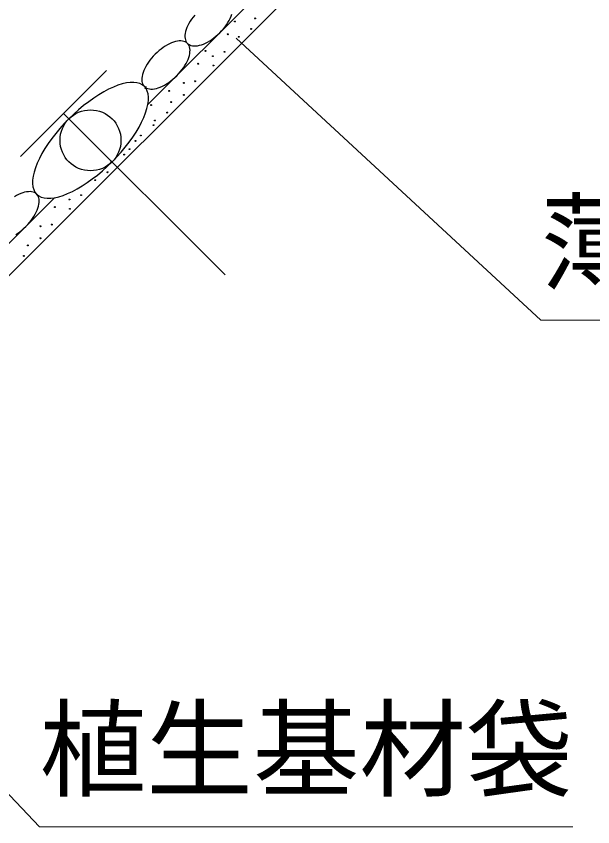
# Model space of a CAD drawing. Units: millimetres, scale not verified. Extents: x 200 to 8204, y 200 to 5825.
# Drawn here: x 2217 to 2595, y 2526 to 3058 of the extents above; entities that cross this region are included whole.
import ezdxf
from ezdxf.enums import TextEntityAlignment as Align

# ---------------------------------------------------------------- set-up
doc = ezdxf.new("R2010")
doc.units = ezdxf.units.MM
doc.header["$LTSCALE"] = 20
for name, color, linetype, lineweight in [('C-STR', 7, 'Continuous', 25), ('C-STR-DIM', 1, 'Continuous', 13), ('C-STR-HTXT', 1, 'Continuous', 13)]:
    doc.layers.add(name, color=color, linetype=linetype, lineweight=lineweight)
doc.styles.add('ＭＳ ゴシック', font='')
doc.styles.get('ＭＳ ゴシック').set_extended_font_data('MS Gothic')

msp = doc.modelspace()

# ---------------------------------------------------------------- linework, layer by layer
at = {"layer": 'C-STR'}
for p, q in [((2303.48, 3000.24), (2449.64, 3146.39)), ((2035.98, 2711.52), (2460.25, 3135.79)), ((2276.4, 3022.65), (2219.83, 2966.08)), ((2302.25, 3012.04), (2301.15, 3010.68)), ((2354.18, 2888.3), (2248.12, 2994.37)), ((2091.35, 2788.1), (2242.25, 2939)), ((2231, 2941.33), (2230.44, 2940.66))]:
    msp.add_line(p, q, dxfattribs=at)
for points in [[(2334.16, 3058.98), (2333.08, 3057.64), (2332.09, 3056.28), (2331.19, 3054.9), (2330.38, 3053.52), (2329.67, 3052.15), (2329.07, 3050.8), (2328.58, 3049.47), (2328.2, 3048.18), (2327.93, 3046.94), (2327.79, 3045.76), (2327.77, 3044.64), (2327.87, 3043.6), (2328.08, 3042.64), (2328.42, 3041.77), (2328.87, 3041), (2329.43, 3040.33), (2330.1, 3039.76), (2330.88, 3039.31), (2331.74, 3038.98), (2332.7, 3038.76), (2333.75, 3038.66), (2334.86, 3038.69), (2336.05, 3038.83), (2337.29, 3039.09), (2338.58, 3039.47), (2339.9, 3039.96), (2341.26, 3040.57), (2342.63, 3041.27), (2344.01, 3042.08), (2345.38, 3042.99), (2346.74, 3043.98), (2348.08, 3045.05), (2349.39, 3046.19), (2350.65, 3047.4), (2351.85, 3048.66), (2352.99, 3049.96), (2354.07, 3051.3), (2355.06, 3052.66), (2355.96, 3054.04), (2356.77, 3055.42), (2357.48, 3056.79), (2358.08, 3058.14), (2358.58, 3059.47)], [(2329.43, 3040.33), (2328.76, 3040.89), (2327.99, 3041.34), (2327.12, 3041.68), (2326.16, 3041.89), (2325.12, 3041.99), (2324, 3041.97), (2322.82, 3041.83), (2321.58, 3041.56), (2320.29, 3041.19), (2318.96, 3040.69), (2317.61, 3040.09), (2316.24, 3039.38), (2314.86, 3038.57), (2313.48, 3037.67), (2312.12, 3036.68), (2310.78, 3035.6), (2309.48, 3034.46), (2308.22, 3033.26), (2307.01, 3032), (2305.87, 3030.69), (2304.8, 3029.36), (2303.81, 3027.99), (2302.91, 3026.62), (2302.1, 3025.24), (2301.39, 3023.87), (2300.78, 3022.51), (2300.29, 3021.19), (2299.91, 3019.9), (2299.65, 3018.66), (2299.51, 3017.47), (2299.49, 3016.36), (2299.58, 3015.31), (2299.8, 3014.36), (2300.14, 3013.49), (2300.59, 3012.71), (2301.15, 3012.04), (2301.82, 3011.48), (2302.59, 3011.03), (2303.46, 3010.69), (2304.42, 3010.48), (2305.46, 3010.38), (2306.58, 3010.4), (2307.76, 3010.54), (2309, 3010.81), (2310.29, 3011.19), (2311.62, 3011.68), (2312.97, 3012.28), (2314.34, 3012.99), (2315.72, 3013.8), (2317.1, 3014.7), (2318.46, 3015.69), (2319.8, 3016.77), (2321.1, 3017.91), (2322.36, 3019.11), (2323.57, 3020.37), (2324.71, 3021.68), (2325.78, 3023.02), (2326.77, 3024.38), (2327.68, 3025.75), (2328.49, 3027.13), (2329.19, 3028.5), (2329.8, 3029.86), (2330.29, 3031.19), (2330.67, 3032.47), (2330.93, 3033.71), (2331.07, 3034.9), (2331.1, 3036.01), (2331, 3037.06), (2330.78, 3038.02), (2330.45, 3038.88), (2330, 3039.66)], [(2301.15, 3012.04), (2299.78, 3013.14), (2298.16, 3013.96), (2296.28, 3014.5), (2294.18, 3014.75), (2291.86, 3014.71), (2289.34, 3014.38), (2286.64, 3013.76), (2283.79, 3012.86), (2280.79, 3011.69), (2277.69, 3010.25), (2274.49, 3008.55), (2271.22, 3006.61), (2267.92, 3004.45), (2264.6, 3002.07), (2261.28, 2999.5), (2258.01, 2996.75), (2254.79, 2993.86), (2251.65, 2990.83), (2248.62, 2987.69), (2245.73, 2984.48), (2242.98, 2981.2), (2240.41, 2977.88), (2238.03, 2974.56), (2235.87, 2971.26), (2233.93, 2967.99), (2232.23, 2964.8), (2230.79, 2961.69), (2229.62, 2958.69), (2228.72, 2955.84), (2228.1, 2953.14), (2227.77, 2950.62), (2227.73, 2948.3), (2227.98, 2946.2), (2228.52, 2944.33), (2229.34, 2942.7), (2230.44, 2941.33), (2231.81, 2940.23), (2233.43, 2939.41), (2235.3, 2938.88), (2237.41, 2938.63), (2239.73, 2938.67), (2242.25, 2939), (2244.94, 2939.61), (2247.8, 2940.51), (2250.79, 2941.69), (2253.9, 2943.13), (2257.1, 2944.82), (2260.36, 2946.76), (2263.67, 2948.93), (2266.99, 2951.31), (2270.3, 2953.88), (2273.58, 2956.62), (2276.8, 2959.52), (2279.94, 2962.55), (2282.96, 2965.68), (2285.86, 2968.9), (2288.6, 2972.18), (2291.17, 2975.49), (2293.55, 2978.81), (2295.72, 2982.12), (2297.66, 2985.38), (2299.35, 2988.58), (2300.79, 2991.69), (2301.97, 2994.68), (2302.87, 2997.54), (2303.48, 3000.24), (2303.81, 3002.75), (2303.85, 3005.07), (2303.6, 3007.18), (2303.07, 3009.05), (2302.25, 3010.68)], [(2230.44, 2941.33), (2229.77, 2941.89), (2229, 2942.35), (2228.13, 2942.68), (2227.17, 2942.9), (2226.12, 2943), (2225.01, 2942.97), (2223.82, 2942.83), (2222.58, 2942.57), (2221.3, 2942.19), (2219.97, 2941.7), (2218.62, 2941.09), (2217.24, 2940.39), (2215.86, 2939.58)], [(2216.73, 2914.8), (2218.1, 2915.71), (2219.47, 2916.7), (2220.8, 2917.77), (2222.11, 2918.91), (2223.37, 2920.12), (2224.57, 2921.38), (2225.72, 2922.68), (2226.79, 2924.02), (2227.78, 2925.38), (2228.68, 2926.76), (2229.49, 2928.14), (2230.2, 2929.51), (2230.8, 2930.86), (2231.3, 2932.19), (2231.67, 2933.48), (2231.94, 2934.72), (2232.08, 2935.9), (2232.1, 2937.02), (2232, 2938.06), (2231.79, 2939.02), (2231.45, 2939.89), (2231, 2940.66)]]:
    msp.add_lwpolyline(points, dxfattribs=at)
for centre in [(2373.77, 3056.77), (2360.57, 3054.77), (2355.85, 3046.37), (2371.14, 3049.87), (2363.06, 3044.68), (2341.25, 3035.44), (2353.78, 3034.83), (2346.07, 3031.98), (2336.52, 3027.04), (2346.41, 3025.85), (2327.08, 3014.41), (2334.45, 3015.51), (2317.51, 3009.13), (2327.09, 3006.53), (2305.62, 2999.82), (2318.82, 3001.83), (2316.19, 2994.92), (2307.22, 2986.66), (2308.11, 2989.73), (2295.27, 2976.32), (2298.83, 2979.88), (2291.46, 2970.9), (2287.9, 2967.34), (2279.63, 2962.64), (2277, 2955.74), (2268.93, 2950.55), (2259.64, 2940.7), (2251.93, 2937.84), (2242.39, 2932.9), (2252.27, 2931.72), (2232.94, 2920.27), (2240.32, 2921.37), (2232.95, 2912.39), (2224.68, 2907.69), (2222.05, 2900.79)]:
    msp.add_circle(centre, 0.3, dxfattribs=at)
at = {"layer": 'C-STR', "color": 3}
msp.add_circle((2265.79, 2976.69), 20, dxfattribs=at)
at = {"layer": 'C-STR-HTXT'}
for p, q in [((2561.4, 2858.55), (2361.31, 3043.72)), ((2561.4, 2858.55), (3681.4, 2858.55)), ((2035.3, 2733.1), (2232.31, 2525.84)), ((2232.31, 2525.84), (2582.31, 2525.84))]:
    msp.add_line(p, q, dxfattribs=at)

# ---------------------------------------------------------------- texts
at = {"layer": 'C-STR-DIM', "color": 7, "style": 'ＭＳ ゴシック'}
for s, p in [('薄綿（種子・肥料・土壌改良資材）', (2561.4, 2868.55)), ('植生基材袋', (2232.31, 2535.84))]:
    msp.add_text(s, height=51.32, dxfattribs=at).set_placement(p, align=Align.BOTTOM_LEFT)

doc.saveas('drawing.dxf')
